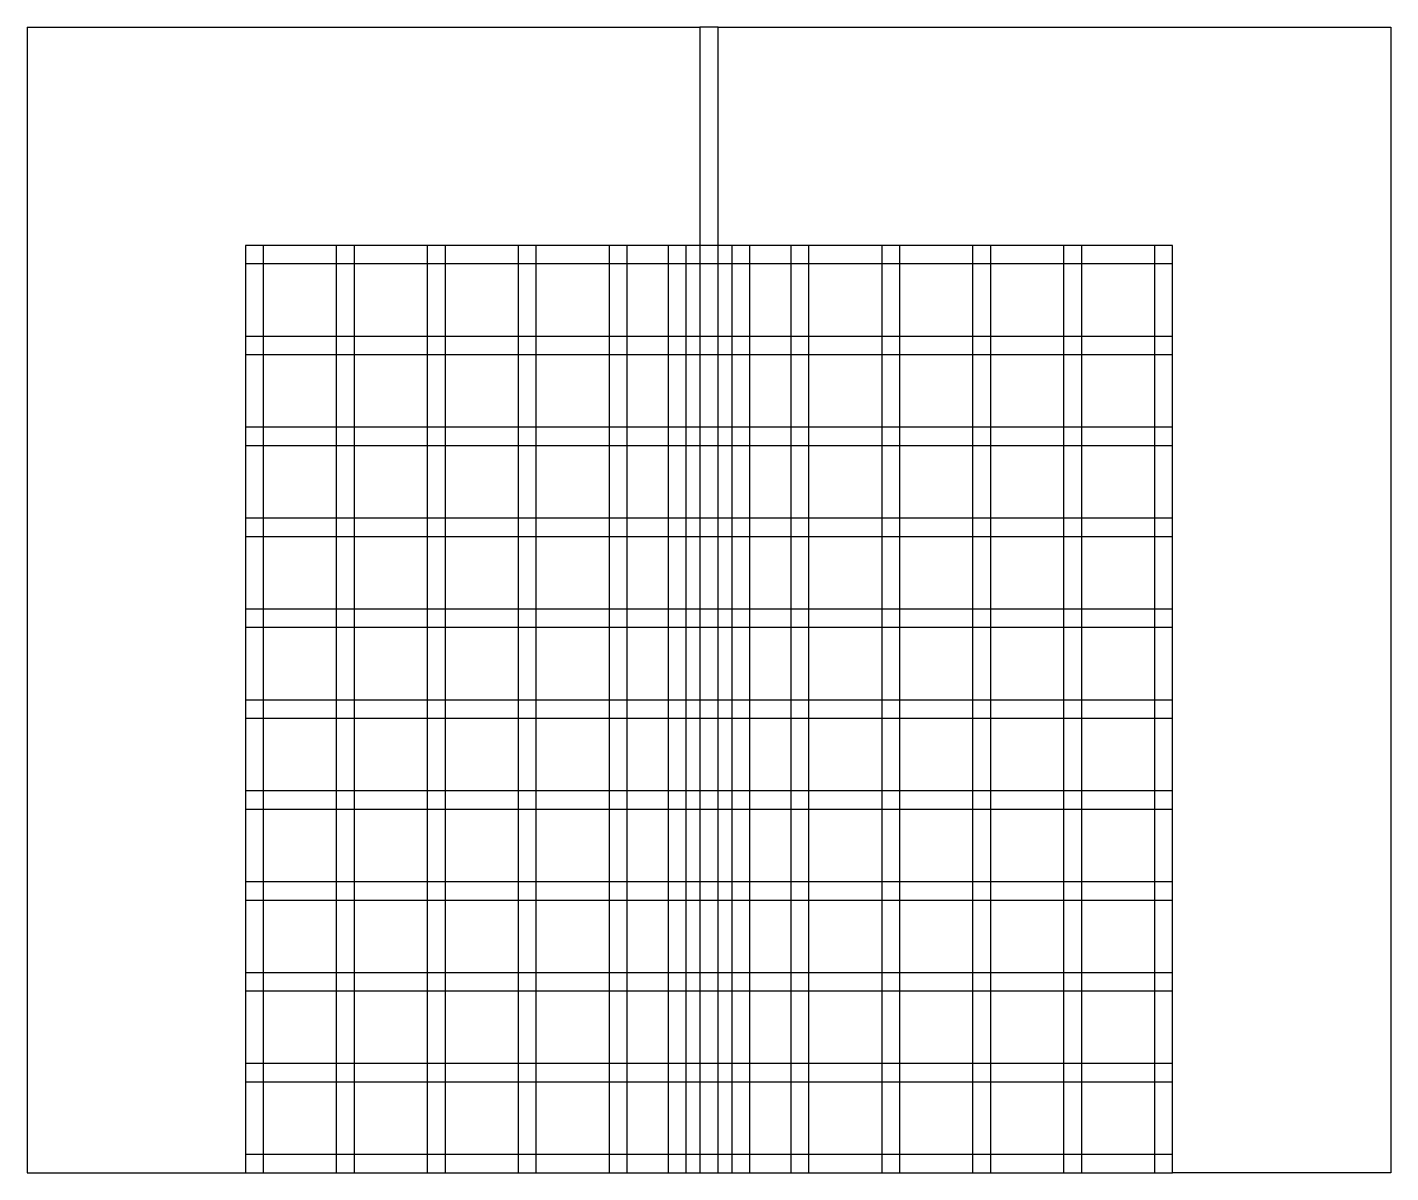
# Model space of a CAD drawing. Extents: x 152000 to 155000, y 502480 to 505000.
import ezdxf

# ---------------------------------------------------------------- set-up
doc = ezdxf.new("R2010")
doc.units = 0

msp = doc.modelspace()

# ---------------------------------------------------------------- linework, layer by layer
at = {"layer": 'Layer0'}
for p, q in [((152000, 505000), (152000, 502480)), ((152000, 505000), (153480, 505000)), ((153520, 505000), (153480, 505000)), ((153480, 505000), (153480, 504520)), ((153520, 505000), (155000, 505000)), ((153520, 504520), (153520, 505000)), ((155000, 505000), (155000, 502480)), ((152520, 504520), (152480, 504520)), ((152480, 504520), (152480, 504480)), ((152520, 502480), (152520, 504520)), ((152680, 504520), (152520, 504520)), ((152720, 504520), (152680, 504520)), ((152680, 504520), (152680, 502480)), ((152720, 502480), (152720, 504520)), ((152880, 504520), (152720, 504520)), ((152920, 504520), (152880, 504520)), ((152880, 504520), (152880, 502480)), ((152920, 502480), (152920, 504520)), ((153080, 504520), (152920, 504520)), ((153120, 504520), (153080, 504520)), ((153080, 504520), (153080, 502480)), ((153120, 502480), (153120, 504520)), ((153280, 504520), (153120, 504520)), ((153320, 504520), (153280, 504520)), ((153280, 504520), (153280, 502480)), ((153320, 502480), (153320, 504520)), ((153410, 504520), (153320, 504520)), ((153450, 504520), (153410, 504520)), ((153410, 504520), (153410, 502480)), ((153450, 502480), (153450, 504520)), ((153550, 504520), (153450, 504520)), ((153480, 504520), (153480, 502480)), ((153520, 502480), (153520, 504520)), ((153590, 504520), (153550, 504520)), ((153550, 504520), (153550, 502480)), ((153590, 502480), (153590, 504520)), ((153680, 504520), (153590, 504520)), ((153720, 504520), (153680, 504520)), ((153680, 504520), (153680, 502480)), ((153720, 502480), (153720, 504520)), ((153880, 504520), (153720, 504520)), ((153920, 504520), (153880, 504520)), ((153880, 504520), (153880, 502480)), ((153920, 502480), (153920, 504520)), ((154080, 504520), (153920, 504520)), ((154120, 504520), (154080, 504520)), ((154080, 504520), (154080, 502480)), ((154120, 502480), (154120, 504520)), ((154280, 504520), (154120, 504520)), ((154320, 504520), (154280, 504520)), ((154280, 504520), (154280, 502480)), ((154320, 502480), (154320, 504520)), ((154480, 504520), (154320, 504520)), ((154520, 504520), (154480, 504520)), ((154480, 504520), (154480, 502480)), ((154520, 504480), (154520, 504520)), ((152480, 504480), (154520, 504480)), ((152480, 504480), (152480, 504320)), ((154520, 504320), (154520, 504480)), ((154520, 504320), (152480, 504320)), ((152480, 504320), (152480, 504280)), ((154520, 504280), (154520, 504320)), ((152480, 504280), (154520, 504280)), ((152480, 504280), (152480, 504120)), ((154520, 504120), (154520, 504280)), ((154520, 504120), (152480, 504120)), ((152480, 504120), (152480, 504080)), ((154520, 504080), (154520, 504120)), ((152480, 504080), (154520, 504080)), ((152480, 504080), (152480, 503920)), ((154520, 503920), (154520, 504080)), ((154520, 503920), (152480, 503920)), ((152480, 503920), (152480, 503880)), ((154520, 503880), (154520, 503920)), ((152480, 503880), (154520, 503880)), ((152480, 503880), (152480, 503720)), ((154520, 503720), (154520, 503880)), ((154520, 503720), (152480, 503720)), ((152480, 503720), (152480, 503680)), ((154520, 503680), (154520, 503720)), ((152480, 503680), (154520, 503680)), ((152480, 503680), (152480, 503520)), ((154520, 503520), (154520, 503680)), ((154520, 503520), (152480, 503520)), ((152480, 503520), (152480, 503480)), ((154520, 503480), (154520, 503520)), ((152480, 503480), (154520, 503480)), ((152480, 503480), (152480, 503320)), ((154520, 503320), (154520, 503480)), ((154520, 503320), (152480, 503320)), ((152480, 503320), (152480, 503280)), ((154520, 503280), (154520, 503320)), ((152480, 503280), (154520, 503280)), ((152480, 503280), (152480, 503120)), ((154520, 503120), (154520, 503280)), ((154520, 503120), (152480, 503120)), ((152480, 503120), (152480, 503080)), ((154520, 503080), (154520, 503120)), ((152480, 503080), (154520, 503080)), ((152480, 503080), (152480, 502920)), ((154520, 502920), (154520, 503080)), ((154520, 502920), (152480, 502920)), ((152480, 502920), (152480, 502880)), ((154520, 502880), (154520, 502920)), ((152480, 502880), (154520, 502880)), ((152480, 502880), (152480, 502720)), ((154520, 502720), (154520, 502880)), ((154520, 502720), (152480, 502720)), ((152480, 502720), (152480, 502680)), ((154520, 502680), (154520, 502720)), ((152480, 502680), (154520, 502680)), ((152480, 502680), (152480, 502520)), ((154520, 502520), (154520, 502680)), ((154520, 502520), (152480, 502520)), ((152480, 502520), (152480, 502480)), ((154520, 502480), (154520, 502520)), ((152000, 502480), (152480, 502480)), ((152480, 502480), (152520, 502480)), ((152520, 502480), (152680, 502480)), ((152680, 502480), (152720, 502480)), ((152720, 502480), (152880, 502480)), ((152880, 502480), (152920, 502480)), ((152920, 502480), (153080, 502480)), ((153080, 502480), (153120, 502480)), ((153120, 502480), (153280, 502480)), ((153280, 502480), (153320, 502480)), ((153320, 502480), (153410, 502480)), ((153410, 502480), (153450, 502480)), ((153450, 502480), (153480, 502480)), ((153480, 502480), (153520, 502480)), ((153520, 502480), (153550, 502480)), ((153550, 502480), (153590, 502480)), ((153590, 502480), (153680, 502480)), ((153680, 502480), (153720, 502480)), ((153720, 502480), (153880, 502480)), ((153880, 502480), (153920, 502480)), ((153920, 502480), (154080, 502480)), ((154080, 502480), (154120, 502480)), ((154120, 502480), (154280, 502480)), ((154280, 502480), (154320, 502480)), ((154320, 502480), (154480, 502480)), ((154480, 502480), (154520, 502480)), ((155000, 502480), (154520, 502480))]:
    msp.add_line(p, q, dxfattribs=at)

doc.saveas('drawing.dxf')
